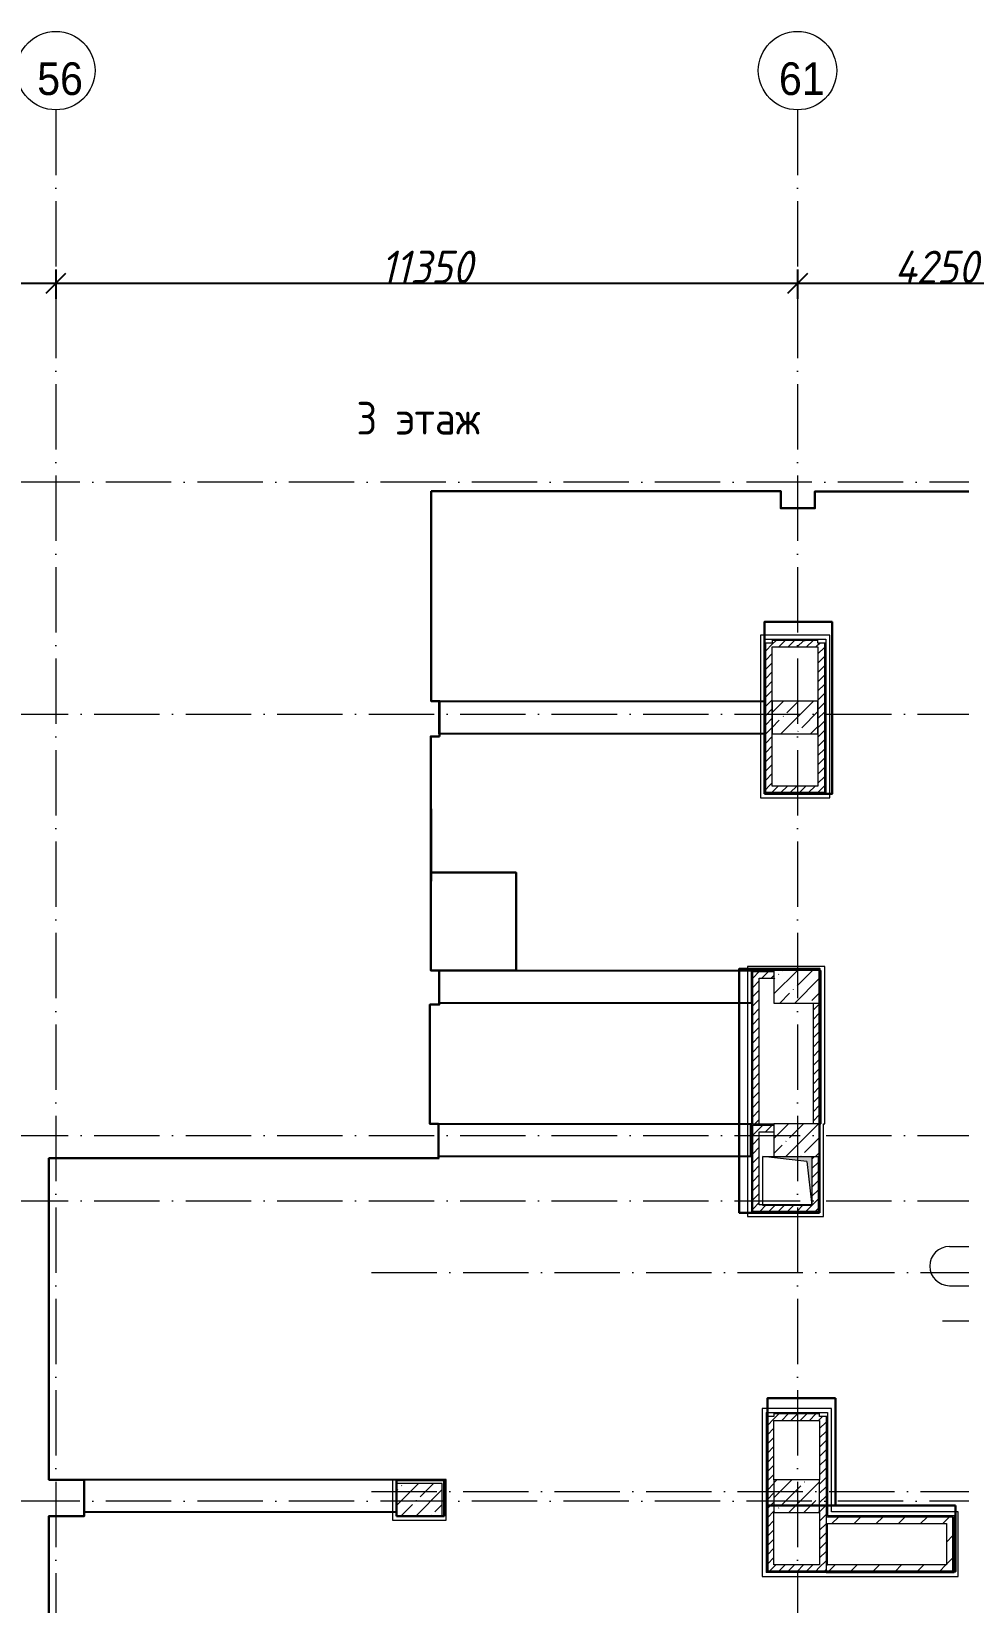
# Model space of a CAD drawing. Header units: millimetres. Extents: x -537608 to 253996, y -217170 to 186033.
# Drawn here: x 20718 to 34905, y -94615 to -70564 of the extents above; entities that cross this region are included whole.
import ezdxf

# ---------------------------------------------------------------- set-up
doc = ezdxf.new("R2010")
doc.units = ezdxf.units.MM
doc.linetypes.add('50_200_ШТРИХ_1Т_ш5_п1_п1_', pattern=[1400, 1000, -200, 0, -200])
for name, color, linetype, lineweight in [('A-ANNO-DIMS', 7, 'Continuous', 9), ('A-WALL', 7, 'Continuous', 5), ('A-WALL-FNSH-1', 7, 'Continuous', 5), ('I-WALL', 7, 'Continuous', 5), ('S-COLS', 7, 'Continuous', 9), ('S-COLS-1', 7, 'Continuous', 5), ('Основные линии', 7, 'Continuous', 30)]:
    doc.layers.add(name, color=color, linetype=linetype, lineweight=lineweight)
for name, color, linetype, lineweight, true_color in [('A-AREA-IDEN-1', 7, 'Continuous', 9, 0xaaaaaa), ('I-WALL-15', 7, 'Continuous', 5, 0x787878), ('M-EQPM-1', 7, 'Continuous', 9, 0xaaaaaa), ('M-EQPM-2', 7, 'Continuous', 9, 0xe2e2e2), ('Оси-1', 7, 'Continuous', 20, 0xaaaaaa), ('Оси-2', 7, 'Continuous', 9, 0xaaaaaa), ('Оси-3', 7, '50_200_ШТРИХ_1Т_ш5_п1_п1_', 9, 0xaaaaaa)]:
    doc.layers.add(name, color=color, linetype=linetype, lineweight=lineweight, true_color=true_color)
doc.styles.add('Arial', font='arial.ttf', dxfattribs={"width": 0.9, "height": 500})
doc.styles.add('ISOCPEUR_I_1', font='isocpeui.ttf', dxfattribs={"width": 0.9, "height": 500})
doc.styles.add('СПДС', font='isocpeur.ttf', dxfattribs={"width": 0.9})
doc.dimstyles.new('ISO-2_5_0_9К_БОЛЬШОЙ', dxfattribs={"dimscale": 304.8, "dimtxt": 497.990588, "dimasz": 0.984252, "dimexe": 0.787402, "dimexo": 0, "dimgap": 0, "dimtad": 1, "dimdec": 0, "dimzin": 0, "dimdsep": 46, "dimtxsty": 'ISOCPEUR_I_1', "dimblk1": 'OBLIQUE', "dimblk2": 'OBLIQUE', "dimsah": 1, "dimcen": 0.09, "dimdle": 0.787402, "dimazin": 0, "dimtfac": 1, "dimtdec": 4, "dimtix": 1, "dimtmove": 0, "dimatfit": 3, "dimfxl": 1, "dimtvp": 1, "dimtolj": 1, "dimtzin": 0, "dimarcsym": 2})
pattern_1 = [(0, (-56770.59, -163117.77), (406.4, 101.6), [6.706, -298.094, 6.706, -298.094, -1625.6]), (0, (-56770.59, -163117.77), (406.4, 101.6), [-609.6, 6.706, -602.894, 6.706, -298.094, -711.2]), (0, (-56770.59, -163117.77), (406.4, 101.6), [-1524, 6.706, -196.494, 6.706, -501.294]), (120, (-56618.19, -163066.97), (-291.18818, 301.15272), [6.706, -298.094, 6.706, -298.094, -1625.6]), (120, (-56618.19, -163066.97), (-291.18818, 301.15272), [-609.6, 6.706, -602.894, 6.706, -298.094, -711.2]), (120, (-56618.19, -163066.97), (-291.18818, 301.15272), [-1524, 6.706, -196.494, 6.706, -501.294]), (240, (-56567.39, -162863.77), (-115.21182, -402.75272), [6.706, -298.094, 6.706, -298.094, -1625.6]), (240, (-56567.39, -162863.77), (-115.21182, -402.75272), [-609.6, 6.706, -602.894, 6.706, -298.094, -711.2]), (240, (-56567.39, -162863.77), (-115.21182, -402.75272), [-1524, 6.706, -196.494, 6.706, -501.294])]
pattern_2 = [(45, (-56770.59, -163117.77), (-70.71068, 70.71068), [])]
pattern_3 = [(0, (-56796.42, -162996.77), (406.4, 101.6), [6.706, -298.094, 6.706, -298.094, -1625.6]), (0, (-56796.42, -162996.77), (406.4, 101.6), [-609.6, 6.706, -602.894, 6.706, -298.094, -711.2]), (0, (-56796.42, -162996.77), (406.4, 101.6), [-1524, 6.706, -196.494, 6.706, -501.294]), (120, (-56644.02, -162945.97), (-291.18818, 301.15272), [6.706, -298.094, 6.706, -298.094, -1625.6]), (120, (-56644.02, -162945.97), (-291.18818, 301.15272), [-609.6, 6.706, -602.894, 6.706, -298.094, -711.2]), (120, (-56644.02, -162945.97), (-291.18818, 301.15272), [-1524, 6.706, -196.494, 6.706, -501.294]), (240, (-56593.22, -162742.77), (-115.21182, -402.75272), [6.706, -298.094, 6.706, -298.094, -1625.6]), (240, (-56593.22, -162742.77), (-115.21182, -402.75272), [-609.6, 6.706, -602.894, 6.706, -298.094, -711.2]), (240, (-56593.22, -162742.77), (-115.21182, -402.75272), [-1524, 6.706, -196.494, 6.706, -501.294])]
pattern_4 = [(45, (-56796.42, -162996.77), (-70.71068, 70.71068), [])]
pattern_5 = [(45, (-56770.59, -163117.77), (-169.70563, 169.70563), [])]

# ---------------------------------------------------------------- blocks, each defined once
blk = doc.blocks.new('BSC_Колонна _Прямоугольная - 500х700-V301-АИ_План этажа_Стены_3')
at = {"layer": 'S-COLS-1'}
h = blk.add_hatch(dxfattribs=at)
h.set_pattern_fill('FP_207', color=256, style=0, pattern_type=2)
h.set_pattern_definition([(315, (-70130.7, 83450), (228.0985, 228.0985), []), (315, (-70130.7, 83221.9), (228.0985, 228.0985), [403.225, -80.645, 6.706, -73.939])])
h.paths.add_polyline_path([(-250, 234), (-250, -350), (250, -350), (250, 350), (-250, 350)])
for p, q in [((250, 350), (-250, 350)), ((-250, 350), (-250, -350)), ((250, -350), (250, 350)), ((-250, -350), (250, -350))]:
    blk.add_line(p, q, dxfattribs=at)
blk = doc.blocks.new('BSC_Колонна _Прямоугольная - 500х700-V302-АИ_План этажа_Стены_3')
at = {"layer": 'S-COLS-1'}
h = blk.add_hatch(dxfattribs=at)
h.set_pattern_fill('FP_208', color=256, style=0, pattern_type=2)
h.set_pattern_definition([(315, (-70130.7, 89200), (228.0985, 228.0985), []), (315, (-70130.7, 88971.9), (228.0985, 228.0985), [403.225, -80.645, 6.706, -73.939])])
h.paths.add_polyline_path([(-250, 350), (-250, -350), (250, -350), (250, 350), (-103, 350)])
for p, q in [((250, 350), (-250, 350)), ((-250, 350), (-250, -350)), ((250, -350), (250, 350)), ((-250, -350), (250, -350))]:
    blk.add_line(p, q, dxfattribs=at)
blk = doc.blocks.new('BSC_Колонна _Прямоугольная - 500х700-V304-АИ_План этажа_Стены_3')
at = {"layer": 'S-COLS-1'}
h = blk.add_hatch(dxfattribs=at)
h.set_pattern_fill('FP_210', color=256, style=0, pattern_type=2)
h.set_pattern_definition([(315, (-75580.7, 89200), (228.0985, 228.0985), []), (315, (-75580.7, 88971.9), (228.0985, 228.0985), [403.225, -80.645, 6.706, -73.939])])
h.paths.add_polyline_path([(-250, 350), (-250, -350), (250, -350), (250, 350), (110, 350)])
for p, q in [((250, 350), (-250, 350)), ((250, -350), (250, 350)), ((-250, -230), (-250, -350)), ((-250, -350), (250, -350))]:
    blk.add_line(p, q, dxfattribs=at)
blk = doc.blocks.new('BSC_Колонна _Прямоугольная - 500х700-V305-АИ_План этажа_Стены_3')
at = {"layer": 'S-COLS-1'}
h = blk.add_hatch(dxfattribs=at)
h.set_pattern_fill('FP_211', color=256, style=0, pattern_type=2)
h.set_pattern_definition([(315, (-77930.7, 89200), (228.0985, 228.0985), []), (315, (-77930.7, 88971.9), (228.0985, 228.0985), [403.225, -80.645, 6.706, -73.939])])
h.paths.add_polyline_path([(-250, 350), (-250, -350), (250, -350), (250, 350)])
for p, q in [((250, 350), (-250, 350)), ((-250, 350), (-250, -350)), ((250, -350), (250, 350)), ((-250, -350), (250, -350))]:
    blk.add_line(p, q, dxfattribs=at)
blk = doc.blocks.new('Канал вертикальный прямоугольный - Шахта - значок проема-24087406-АИ_План этажа_Стены_3')
at = {"layer": 'M-EQPM-2'}
blk.add_hatch(color=256, dxfattribs=at).paths.add_polyline_path([(375, 375), (-375, 375), (-375, -375), (-300, 300)])
at = {"layer": 'M-EQPM-1'}
for p, q in [((-375, -375), (-375, 375)), ((-375, 375), (375, 375)), ((-300, 300), (-375, -375)), ((-300, 300), (375, 375)), ((375, 375), (375, -375)), ((375, -375), (-375, -375))]:
    blk.add_line(p, q, dxfattribs=at)
blk = doc.blocks.new('AAR_СКБ_Марка_помещения_1_5 ммп - Номер _ Площадь-27962135-АИ_План этажа_Стены_3')
at = {"layer": 'A-AREA-IDEN-1'}
for p, q in [((-2.99, 3), (3.01, 3)), ((-2.99, 0), (3.01, 0)), ((-3.53, -2.69), (3.53, -2.69))]:
    blk.add_line(p, q, dxfattribs=at)
for centre, start, end in [((-2.99, 1.5), 90, 270), ((3.01, 1.5), 270, 90)]:
    blk.add_arc(centre, 1.5, start, end, dxfattribs=at)
blk = doc.blocks.new('Ось сетки - Круг_Ø6_00__ISO-2_5_0_9K_-17386508-АИ_План этажа_Стены_3')
at = {"layer": 'Оси-1'}
blk.add_circle((0, 0), 3, dxfattribs=at)
blk = doc.blocks.new('_Oblique')
at = {"color": 0, "linetype": 'ByBlock', "lineweight": -2}
blk.add_line((-0.5, -0.5), (0.5, 0.5), dxfattribs=at)
blk = doc.blocks.new('*D41')
at = {"layer": 'A-ANNO-DIMS', "color": 0, "lineweight": -2, "transparency": 16777216}
for p, q in [((18191, 123762), (18191, 123310)), ((21091, 123762), (21091, 123310)), ((17951, 123550), (21331, 123550))]:
    blk.add_line(p, q, dxfattribs=at)
at = {"layer": 'Defpoints', "color": 0, "transparency": 16777216}
for p in [(18191, 123762), (21091, 123762), (21091, 123550)]:
    blk.add_point(p, dxfattribs=at)
at = {"layer": 'A-ANNO-DIMS', "color": 0, "lineweight": -2, "transparency": 16777216, "xscale": 300, "yscale": 300, "zscale": 300, "rotation": 180}
blk.add_blockref('_Oblique', (18191, 123550), dxfattribs=at)
at = {"layer": 'A-ANNO-DIMS', "color": 0, "lineweight": -2, "transparency": 16777216, "xscale": 300, "yscale": 300, "zscale": 300}
blk.add_blockref('_Oblique', (21091, 123550), dxfattribs=at)
at = {"layer": 'A-ANNO-DIMS', "color": 0, "transparency": 16777216, "insert": (19641, 123800), "char_height": 500, "width": 1516.96, "attachment_point": 5, "style": 'ISOCPEUR_I_1'}
blk.add_mtext('\\A1;2900', dxfattribs=at)
blk = doc.blocks.new('*D42')
at = {"layer": 'A-ANNO-DIMS', "color": 0, "lineweight": -2, "transparency": 16777216}
for p, q in [((21091, 123762), (21091, 123310)), ((32441, 123762), (32441, 123310)), ((20851, 123550), (32681, 123550))]:
    blk.add_line(p, q, dxfattribs=at)
at = {"layer": 'Defpoints', "color": 0, "transparency": 16777216}
for p in [(21091, 123762), (32441, 123762), (32441, 123550)]:
    blk.add_point(p, dxfattribs=at)
at = {"layer": 'A-ANNO-DIMS', "color": 0, "lineweight": -2, "transparency": 16777216, "xscale": 300, "yscale": 300, "zscale": 300, "rotation": 180}
blk.add_blockref('_Oblique', (21091, 123550), dxfattribs=at)
at = {"layer": 'A-ANNO-DIMS', "color": 0, "lineweight": -2, "transparency": 16777216, "xscale": 300, "yscale": 300, "zscale": 300}
blk.add_blockref('_Oblique', (32441, 123550), dxfattribs=at)
at = {"layer": 'A-ANNO-DIMS', "color": 0, "transparency": 16777216, "insert": (26766, 123800), "char_height": 500, "width": 1666.35, "attachment_point": 5, "style": 'ISOCPEUR_I_1'}
blk.add_mtext('\\A1;11350', dxfattribs=at)
blk = doc.blocks.new('*D43')
at = {"layer": 'A-ANNO-DIMS', "color": 0, "lineweight": -2, "transparency": 16777216}
for p, q in [((32441, 123762), (32441, 123310)), ((36691, 123762), (36691, 123310)), ((32201, 123550), (36931, 123550))]:
    blk.add_line(p, q, dxfattribs=at)
at = {"layer": 'Defpoints', "color": 0, "transparency": 16777216}
for p in [(32441, 123762), (36691, 123762), (36691, 123550)]:
    blk.add_point(p, dxfattribs=at)
at = {"layer": 'A-ANNO-DIMS', "color": 0, "lineweight": -2, "transparency": 16777216, "xscale": 300, "yscale": 300, "zscale": 300, "rotation": 180}
blk.add_blockref('_Oblique', (32441, 123550), dxfattribs=at)
at = {"layer": 'A-ANNO-DIMS', "color": 0, "lineweight": -2, "transparency": 16777216, "xscale": 300, "yscale": 300, "zscale": 300}
blk.add_blockref('_Oblique', (36691, 123550), dxfattribs=at)
at = {"layer": 'A-ANNO-DIMS', "color": 0, "transparency": 16777216, "insert": (34566, 123800), "char_height": 500, "width": 1562.92, "attachment_point": 5, "style": 'ISOCPEUR_I_1'}
blk.add_mtext('\\A1;4250', dxfattribs=at)
blk = doc.blocks.new('osi')
at = {"layer": 'Оси-3'}
for p, q in [((21090.8, 126205.7), (21090.8, 83013.9)), ((32440.8, 126205.7), (32440.8, 83013.9)), ((48058.7, 120505.8), (6276.8, 120505.8)), ((6276.8, 116955.5), (48058.7, 116955.5)), ((6276.8, 110505.8), (48058.7, 110505.8)), ((6276.8, 109505.8), (48058.7, 109505.8)), ((25922, 108405.8), (48058.7, 108405.8)), ((48058.7, 104905.8), (6276.8, 104905.8)), ((25922, 105055.8), (48058.7, 105055.8))]:
    blk.add_line(p, q, dxfattribs=at)
at = {"layer": 'Оси-1', "xscale": 199.9999999999999, "yscale": 199.9999999999999, "zscale": 199.9999999999999, "rotation": 180}
for p in [(21090.8, 126805.7), (32440.8, 126805.7)]:
    blk.add_blockref('Ось сетки - Круг_Ø6_00__ISO-2_5_0_9K_-17386508-АИ_План этажа_Стены_3', p, dxfattribs=at)
at = {"layer": 'Оси-2', "char_height": 500, "width": 702, "attachment_point": 5, "line_spacing_factor": 0.936439, "style": 'Arial'}
for s, insert in [('\\pxqc,t4.572,9.144,13.716,18.288,22.86,27.432,32.004,36.576,41.148,45.72,50.292,54.864,59.436,64.008,68.58,73.152,77.724,82.296,86.868,91.44,96.012,100.584,105.156,109.728,114.3,118.872,123.444,128.016,132.588,137.16,141.732,146.304;{56}', (21155.9, 126678.6)), ('\\pxqc,t4.572,9.144,13.716,18.288,22.86,27.432,32.004,36.576,41.148,45.72,50.292,54.864,59.436,64.008,68.58,73.152,77.724,82.296,86.868,91.44,96.012,100.584,105.156,109.728,114.3,118.872,123.444,128.016,132.588,137.16,141.732,146.304;{61}', (32505.9, 126678.6))]:
    blk.add_mtext(s, dxfattribs=dict(at, insert=insert))
at = {"layer": 'A-ANNO-DIMS'}
for base, p1, p2, override, picture, middle in [((21090.8, 123550.1), (18190.8, 123762.2), (21090.8, 123762.2), {"dimpost": '<>', "dimfxl": 2900}, '*D41', (19640.8, 123800.1)), ((32440.8, 123550.1), (21090.8, 123762.2), (32440.8, 123762.2), {"dimpost": '<>', "dimfxl": 11350}, '*D42', (26765.8, 123800.1)), ((36690.8, 123550.1), (32440.8, 123762.2), (36690.8, 123762.2), {"dimpost": '<>', "dimfxl": 4250}, '*D43', (34565.8, 123800.1))]:
    dim = blk.add_linear_dim(base=base, p1=p1, p2=p2, dimstyle='ISO-2_5_0_9К_БОЛЬШОЙ', override=override, dxfattribs=at)
    dim.commit()
    dim.dimension.update_dxf_attribs({"geometry": picture, "text_midpoint": middle})

msp = doc.modelspace()

# ---------------------------------------------------------------- hatches: boundary and pattern name
at = {"layer": 'I-WALL'}
h = msp.add_hatch(dxfattribs=at)
h.set_pattern_fill('FP_5', color=256, style=0, pattern_type=2)
h.set_pattern_definition(pattern_4)
h.paths.add_polyline_path([(31953.5809, -82116.0712), (32053.5809, -82116.0712), (32053.5809, -79926.0712), (31953.5809, -79926.0712), (31953.5809, -81642.7705)])
h = msp.add_hatch(dxfattribs=at)
h.set_pattern_fill('FP_5', color=256, style=0, pattern_type=2)
h.set_pattern_definition(pattern_4)
h.paths.add_polyline_path([(32053.5809, -79986.0712), (32753.5809, -79986.0712), (32753.5809, -79886.0712), (32053.5809, -79886.0712), (32053.5809, -79926.0712)])
h = msp.add_hatch(dxfattribs=at)
h.set_pattern_fill('FP_5', color=256, style=0, pattern_type=2)
h.set_pattern_definition(pattern_4)
h.paths.add_polyline_path([(32753.5809, -82216.0712), (32853.5809, -82216.0712), (32853.5809, -79926.0712), (32753.5809, -79926.0712), (32753.5809, -82116.0712)])
h = msp.add_hatch(dxfattribs=at)
h.set_pattern_fill('FP_5', color=256, style=0, pattern_type=2)
h.set_pattern_definition(pattern_4)
h.paths.add_polyline_path([(32753.5809, -82216.0712), (32753.5809, -82116.0712), (31953.5809, -82116.0712), (31953.5809, -82216.0712)])
h = msp.add_hatch(dxfattribs=at)
h.set_pattern_fill('FP_5', color=256, style=0, pattern_type=2)
h.set_pattern_definition(pattern_2)
h.paths.add_polyline_path([(31755.5809, -87287.0712), (31855.5809, -87287.0712), (31855.5809, -84957.0712), (31755.5809, -84957.0712), (31755.5809, -86011.1443)])
h = msp.add_hatch(dxfattribs=at)
h.set_pattern_fill('FP_5', color=256, style=0, pattern_type=2)
h.set_pattern_definition(pattern_2)
h.paths.add_polyline_path([(32079.4135, -85057.0712), (32079.4135, -84957.0712), (31855.5809, -84957.0712), (31855.5809, -85057.0712)])
h = msp.add_hatch(dxfattribs=at)
h.set_pattern_fill('FP_5', color=256, style=0, pattern_type=2)
h.set_pattern_definition(pattern_2)
h.paths.add_polyline_path([(32779.4135, -87287.0712), (32779.4135, -85437.0712), (32679.4135, -85437.0712), (32679.4135, -87287.0712)])
h = msp.add_hatch(dxfattribs=at)
h.set_pattern_fill('FP_5', color=256, style=0, pattern_type=2)
h.set_pattern_definition(pattern_2)
h.paths.add_polyline_path([(32079.4135, -87407.0712), (32079.4135, -87307.0712), (31755.5809, -87307.0712), (31755.5809, -87407.0712), (31855.5809, -87407.0712)])
h = msp.add_hatch(dxfattribs=at)
h.set_pattern_fill('FP_5', color=256, style=0, pattern_type=2)
h.set_pattern_definition(pattern_2)
h.paths.add_polyline_path([(31755.5809, -88626.7237), (31855.5809, -88626.7237), (31855.5809, -87407.0712), (31755.5809, -87407.0712), (31755.5809, -87426.9356)])
h = msp.add_hatch(dxfattribs=at)
h.set_pattern_fill('FP_5', color=256, style=0, pattern_type=2)
h.set_pattern_definition(pattern_2)
h.paths.add_polyline_path([(32759.4135, -88526.7237), (32759.4135, -87787.0712), (32659.4135, -87787.0712), (32659.4135, -88526.7237)])
h = msp.add_hatch(dxfattribs=at)
h.set_pattern_fill('FP_5', color=256, style=0, pattern_type=2)
h.set_pattern_definition(pattern_2)
h.paths.add_polyline_path([(32584.4135, -88626.7237), (32759.4135, -88626.7237), (32759.4135, -88526.7237), (32659.4135, -88526.7237), (32658.2638, -88526.7237), (31855.5809, -88526.7237), (31855.5809, -88626.7237)])
h = msp.add_hatch(dxfattribs=at)
h.set_pattern_fill('FP_5', color=256, style=0, pattern_type=2)
h.set_pattern_definition(pattern_2)
h.paths.add_polyline_path([(31979.4135, -94037.0712), (32079.4135, -94037.0712), (32079.4135, -91766.7237), (31979.4135, -91766.7237), (31979.4135, -93090.1007)])
h = msp.add_hatch(dxfattribs=at)
h.set_pattern_fill('FP_5', color=256, style=0, pattern_type=2)
h.set_pattern_definition(pattern_2)
h.paths.add_polyline_path([(32779.4135, -91826.7237), (32779.4135, -91726.7237), (32079.4135, -91726.7237), (32079.4135, -91826.7237)])
h = msp.add_hatch(dxfattribs=at)
h.set_pattern_fill('FP_5', color=256, style=0, pattern_type=2)
h.set_pattern_definition(pattern_2)
h.paths.add_polyline_path([(32879.4135, -94137.0712), (32879.4135, -91766.7237), (32779.4135, -91766.7237), (32779.4135, -94137.0712)])
h = msp.add_hatch(dxfattribs=at)
h.set_pattern_fill('FP_4', color=256, style=0, pattern_type=2)
h.set_pattern_definition(pattern_5)
h.paths.add_polyline_path([(34719.4135, -93406.7237), (34719.4135, -93306.7237), (32879.4135, -93306.7237), (32879.4135, -93406.7237), (33123.7644, -93406.7237)])
h = msp.add_hatch(dxfattribs=at)
h.set_pattern_fill('FP_4', color=256, style=0, pattern_type=2)
h.set_pattern_definition(pattern_5)
h.paths.add_polyline_path([(34819.4135, -94037.0712), (34819.4135, -93306.7237), (34719.4135, -93306.7237), (34719.4135, -94037.0712), (34793.4202, -94037.0712)])
h = msp.add_hatch(dxfattribs=at)
h.set_pattern_fill('FP_5', color=256, style=0, pattern_type=2)
h.set_pattern_definition(pattern_2)
h.paths.add_polyline_path([(32779.4135, -94137.0712), (32779.4135, -94037.0712), (31979.4135, -94037.0712), (31979.4135, -94137.0712), (32288.9365, -94137.0712)])
h = msp.add_hatch(dxfattribs=at)
h.set_pattern_fill('FP_4', color=256, style=0, pattern_type=2)
h.set_pattern_definition(pattern_5)
h.paths.add_polyline_path([(34819.4135, -94137.0712), (34819.4135, -94037.0712), (32879.4135, -94037.0712), (32879.4135, -94137.0712), (34793.4202, -94137.0712)])
at = {"layer": 'I-WALL-15'}
h = msp.add_hatch(dxfattribs=at)
h.set_pattern_fill('FP_3', color=256, style=0, pattern_type=2)
h.set_pattern_definition(pattern_3)
h.paths.add_polyline_path([(31953.5809, -82216.0712), (31953.5809, -79926.0712), (31933.5809, -79926.0712), (31933.5809, -82216.0712)])
h = msp.add_hatch(dxfattribs=at)
h.set_pattern_fill('FP_3', color=256, style=0, pattern_type=2)
h.set_pattern_definition(pattern_3)
h.paths.add_polyline_path([(32753.5809, -79886.0712), (32753.5809, -79866.0712), (32053.5809, -79866.0712), (32053.5809, -79886.0712)])
h = msp.add_hatch(dxfattribs=at)
h.set_pattern_fill('FP_3', color=256, style=0, pattern_type=2)
h.set_pattern_definition(pattern_3)
h.paths.add_polyline_path([(32873.5809, -82236.0712), (32873.5809, -79926.0712), (32853.5809, -79926.0712), (32853.5809, -82236.0712)])
h = msp.add_hatch(dxfattribs=at)
h.set_pattern_fill('FP_3', color=256, style=0, pattern_type=2)
h.set_pattern_definition(pattern_3)
h.paths.add_polyline_path([(31933.5809, -82236.0712), (32853.5809, -82236.0712), (32853.5809, -82216.0712), (31933.5809, -82216.0712)])
h = msp.add_hatch(dxfattribs=at)
h.set_pattern_fill('FP_3', color=256, style=0, pattern_type=2)
h.set_pattern_definition(pattern_1)
h.paths.add_polyline_path([(31755.5809, -87287.0712), (31755.5809, -84937.0712), (31735.5809, -84937.0712), (31735.5809, -87287.0712)])
h = msp.add_hatch(dxfattribs=at)
h.set_pattern_fill('FP_3', color=256, style=0, pattern_type=2)
h.set_pattern_definition(pattern_1)
h.paths.add_polyline_path([(31755.5809, -84957.0712), (32079.4135, -84957.0712), (32079.4135, -84937.0712), (31755.5809, -84937.0712)])
h = msp.add_hatch(dxfattribs=at)
h.set_pattern_fill('FP_3', color=256, style=0, pattern_type=2)
h.set_pattern_definition(pattern_1)
h.paths.add_polyline_path([(32799.4135, -87287.0712), (32799.4135, -84997.0712), (32779.4135, -84997.0712), (32779.4135, -87287.0712)])
h = msp.add_hatch(dxfattribs=at)
h.set_pattern_fill('FP_3', color=256, style=0, pattern_type=2)
h.set_pattern_definition(pattern_1)
h.paths.add_polyline_path([(32079.4135, -87307.0712), (32079.4135, -87287.0712), (31735.5809, -87287.0712), (31735.5809, -87307.0712), (31755.5809, -87307.0712)])
h = msp.add_hatch(dxfattribs=at)
h.set_pattern_fill('FP_3', color=256, style=0, pattern_type=2)
h.set_pattern_definition(pattern_1)
h.paths.add_polyline_path([(31755.5809, -88646.7237), (31755.5809, -87307.0712), (31735.5809, -87307.0712), (31735.5809, -88646.7237)])
h = msp.add_hatch(dxfattribs=at)
h.set_pattern_fill('FP_3', color=256, style=0, pattern_type=2)
h.set_pattern_definition(pattern_1)
h.paths.add_polyline_path([(32759.4135, -88626.7237), (32779.4135, -88626.7237), (32779.4135, -87787.0712), (32759.4135, -87787.0712), (32759.4135, -88526.7237)])
h = msp.add_hatch(dxfattribs=at)
h.set_pattern_fill('FP_3', color=256, style=0, pattern_type=2)
h.set_pattern_definition(pattern_1)
h.paths.add_polyline_path([(31755.5809, -88646.7237), (32779.4135, -88646.7237), (32779.4135, -88626.7237), (31755.5809, -88626.7237)])
h = msp.add_hatch(dxfattribs=at)
h.set_pattern_fill('FP_3', color=256, style=0, pattern_type=2)
h.set_pattern_definition(pattern_1)
h.paths.add_polyline_path([(31979.4135, -94137.0712), (31979.4135, -91766.7237), (31959.4135, -91766.7237), (31959.4135, -94137.0712)])
h = msp.add_hatch(dxfattribs=at)
h.set_pattern_fill('FP_3', color=256, style=0, pattern_type=2)
h.set_pattern_definition(pattern_1)
h.paths.add_polyline_path([(32779.4135, -91726.7237), (32779.4135, -91706.7237), (32079.4135, -91706.7237), (32079.4135, -91726.7237)])
h = msp.add_hatch(dxfattribs=at)
h.set_pattern_fill('FP_3', color=256, style=0, pattern_type=2)
h.set_pattern_definition(pattern_1)
h.paths.add_polyline_path([(32879.4135, -94157.0712), (32899.4135, -94157.0712), (32899.4135, -94137.0712), (32879.4135, -94137.0712)])
h.paths.add_polyline_path([(32899.4135, -94037.0712), (32899.4135, -93406.7237), (32879.4135, -93406.7237), (32879.4135, -94037.0712)])
h.paths.add_polyline_path([(32899.4135, -93306.7237), (32899.4135, -91766.7237), (32879.4135, -91766.7237), (32879.4135, -93306.7237)])
h = msp.add_hatch(dxfattribs=at)
h.set_pattern_fill('FP_3', color=256, style=0, pattern_type=2)
h.set_pattern_definition(pattern_1)
h.paths.add_polyline_path([(34819.4135, -93306.7237), (34819.4135, -93286.7237), (32899.4135, -93286.7237), (32899.4135, -93306.7237), (34793.4202, -93306.7237)])
h = msp.add_hatch(dxfattribs=at)
h.set_pattern_fill('FP_3', color=256, style=0, pattern_type=2)
h.set_pattern_definition(pattern_1)
h.paths.add_polyline_path([(34819.4135, -94137.0712), (34839.4135, -94137.0712), (34839.4135, -93286.7237), (34819.4135, -93286.7237), (34819.4135, -94037.0712)])
h = msp.add_hatch(dxfattribs=at)
h.set_pattern_fill('FP_3', color=256, style=0, pattern_type=2)
h.set_pattern_definition(pattern_1)
h.paths.add_polyline_path([(32779.4135, -94157.0712), (32879.4135, -94157.0712), (32879.4135, -94137.0712), (31959.4135, -94137.0712), (31959.4135, -94157.0712), (32288.9365, -94157.0712)])
h = msp.add_hatch(dxfattribs=at)
h.set_pattern_fill('FP_3', color=256, style=0, pattern_type=2)
h.set_pattern_definition(pattern_1)
h.paths.add_polyline_path([(34839.4135, -94157.0712), (34839.4135, -94137.0712), (32899.4135, -94137.0712), (32899.4135, -94157.0712), (34793.4202, -94157.0712)])
at = {"layer": 'S-COLS-1'}
h = msp.add_hatch(dxfattribs=at)
h.set_pattern_fill('FP_1', color=256, style=0, pattern_type=2)
h.set_pattern_definition([(45, (-56796.42, -162996.77), (-228.0985, 228.0985), []), (45, (-56568.32, -162996.77), (-228.0985, 228.0985), [403.225, -80.645, 6.706, -73.939])])
h.paths.add_polyline_path([(32753.5809, -81316.0712), (32753.5809, -80816.0712), (32053.5809, -80816.0712), (32053.5809, -81316.0712)])

# ---------------------------------------------------------------- linework, layer by layer
at = {"lineweight": 30}
for points in [[(36637.8196, -81873.0712), (36637.8196, -79423.0712), (36657.8196, -79423.0712), (36837.8196, -79423.0712), (36837.8196, -77836.0712), (36637.8196, -77836.0712), (36407.8196, -77836.0712), (36407.8196, -77606.0712), (32707.8196, -77606.0712), (32707.8196, -77862.0712), (32183.8196, -77862.0712), (32183.8196, -77599.0712), (26833.8196, -77599.0712)], [(26833.8196, -77599.0712), (26833.8196, -80816.0712), (26963.8196, -80816.0712), (26963.8196, -81356.0712)], [(26963.8196, -81356.0712), (26828.8196, -81356.0712), (26828.8196, -84937.0712), (26829.8196, -84937.0712)], [(26828.8196, -81356.0712), (26836.1045, -83569.0592), (26833.8632, -83439.0785), (28133.8632, -83439.0785), (28133.8632, -84937.0712), (26958.8196, -84937.0712)], [(26828.8196, -84937.0712), (26958.8196, -84937.0712), (26958.8196, -85462.0712), (26945.8196, -85462.0712), (26815.8196, -85462.0712), (26815.8196, -87288.0712), (26945.8196, -87288.0712), (26945.8196, -87813.0712), (26815.8196, -87813.0712)], [(26958.8196, -87813.0712), (20984.8196, -87813.0712), (20984.8196, -92734.0712), (21526.8196, -92734.0712), (21526.8196, -93291.0712), (20984.8196, -93291.0712), (20984.8196, -95923.0712)], [(33022.5939, -91487.0712), (31979.4135, -91487.0712), (31979.4135, -94137.0712), (34859.4135, -94137.0712), (34859.4135, -93129.0712)], [(33022.5939, -93129.0712), (33022.5939, -91487.0712)], [(33022.5939, -93129.0712), (34859.4135, -93129.0712)]]:
    msp.add_lwpolyline(points, dxfattribs=at)
for points in [[(31933.5809, -82236.0712), (32969.5809, -82236.0712), (32969.5809, -79604.0712), (31933.5809, -79604.0712)], [(32779.4135, -88646.7237), (31549.4135, -88646.7237), (31549.4135, -84912.7237), (32779.4135, -84912.7237)], [(26303.5809, -93291.4574), (27031.5809, -93291.4574), (27031.5809, -92739.4574), (26303.5809, -92739.4574)], [(31979.4135, -93129.0712), (33022.5939, -93129.0712), (33022.5939, -93129.0712), (31979.4135, -93129.0712)]]:
    msp.add_lwpolyline(points, close=True, dxfattribs=at)
for points in [[(26958.8196, -80816.0712), (31933.5809, -80816.0712), (31933.5809, -81316.0712), (26958.8196, -81316.0712)], [(26958.8196, -84937.0712), (31735.5809, -84937.0712), (31735.5809, -85437.0712), (26958.8196, -85437.0712)], [(26945.8196, -87288.0712), (31722.5809, -87288.0712), (31722.5809, -87788.0712), (26945.8196, -87788.0712)], [(21526.8196, -92731.4574), (26303.5809, -92731.4574), (26303.5809, -93231.4574), (21526.8196, -93231.4574)]]:
    msp.add_lwpolyline(points, close=True)
at = {"layer": 'A-WALL'}
for p, q in [((31873.5809, -79806.0712), (31873.5809, -82296.0712)), ((32933.5809, -79806.0712), (31873.5809, -79806.0712)), ((32933.5809, -82296.0712), (32933.5809, -79806.0712)), ((31933.5809, -82236.0712), (31933.5809, -79866.0712)), ((31933.5809, -79866.0712), (32873.5809, -79866.0712)), ((31953.5809, -82216.0712), (31953.5809, -79926.0712)), ((32753.5809, -79886.0712), (32053.5809, -79886.0712)), ((32853.5809, -79926.0712), (32853.5809, -82216.0712)), ((32873.5809, -79866.0712), (32873.5809, -82236.0712)), ((32853.5809, -82216.0712), (31953.5809, -82216.0712)), ((31873.5809, -82296.0712), (32933.5809, -82296.0712)), ((31675.5809, -84877.0712), (31675.5809, -88706.7237)), ((32859.4135, -84877.0712), (31675.5809, -84877.0712)), ((32859.4135, -87287.0712), (32859.4135, -84877.0712)), ((31755.5809, -84957.0712), (32079.4135, -84957.0712)), ((31755.5809, -87287.0712), (31755.5809, -84957.0712)), ((32779.4135, -84937.0712), (32799.4135, -84937.0712)), ((32799.4135, -84937.0712), (32799.4135, -87287.0712)), ((32779.4135, -85437.0712), (32779.4135, -87287.0712)), ((32839.4135, -88706.7237), (32839.4135, -87287.0712)), ((32839.4135, -87287.0712), (32859.4135, -87287.0712)), ((31755.5809, -87307.0712), (32079.4135, -87307.0712)), ((31755.5809, -88626.7237), (31755.5809, -87307.0712)), ((32759.4135, -88626.7237), (32759.4135, -87787.0712)), ((32779.4135, -87787.0712), (32779.4135, -88646.7237)), ((31675.5809, -88706.7237), (32839.4135, -88706.7237)), ((32779.4135, -88646.7237), (31735.5809, -88646.7237)), ((32759.4135, -88626.7237), (31755.5809, -88626.7237)), ((31899.4135, -91646.7237), (31899.4135, -94217.0712)), ((32959.4135, -91646.7237), (31899.4135, -91646.7237)), ((31959.4135, -91706.7237), (31959.4135, -94137.0712)), ((31959.4135, -91706.7237), (32899.4135, -91706.7237)), ((31979.4135, -94137.0712), (31979.4135, -91766.7237)), ((32779.4135, -91726.7237), (32079.4135, -91726.7237)), ((32879.4135, -91766.7237), (32879.4135, -94137.0712)), ((32899.4135, -91706.7237), (32899.4135, -93286.7237)), ((32959.4135, -93226.7237), (32959.4135, -91646.7237)), ((26243.5809, -92731.4574), (26243.5809, -93351.4574)), ((27063.5809, -92731.4574), (26243.5809, -92731.4574)), ((27063.5809, -93351.4574), (27063.5809, -92731.4574)), ((34819.4135, -93306.7237), (32879.4135, -93306.7237)), ((34899.4135, -93226.7237), (32959.4135, -93226.7237)), ((34819.4135, -94137.0712), (34819.4135, -93306.7237)), ((34899.4135, -94217.0712), (34899.4135, -93226.7237)), ((26243.5809, -93351.4574), (27063.5809, -93351.4574)), ((32879.4135, -93406.7237), (32899.4135, -93406.7237)), ((32879.4135, -94037.0712), (32899.4135, -94037.0712)), ((31899.4135, -94217.0712), (34899.4135, -94217.0712)), ((32879.4135, -94157.0712), (31959.4135, -94157.0712)), ((31979.4135, -94137.0712), (34819.4135, -94137.0712))]:
    msp.add_line(p, q, dxfattribs=at)
at = {"layer": 'A-WALL-FNSH-1'}
for p, q in [((32053.5809, -79926.0712), (31933.5809, -79926.0712)), ((32053.5809, -79866.0712), (32053.5809, -79926.0712)), ((32053.5809, -82116.0712), (32053.5809, -79986.0712)), ((32053.5809, -79986.0712), (32753.5809, -79986.0712)), ((32753.5809, -79926.0712), (32753.5809, -79866.0712)), ((32873.5809, -79926.0712), (32753.5809, -79926.0712)), ((32753.5809, -79986.0712), (32753.5809, -82116.0712)), ((31933.5809, -82236.0712), (32873.5809, -82236.0712)), ((32753.5809, -82116.0712), (32053.5809, -82116.0712)), ((32079.4135, -84937.0712), (31735.5809, -84937.0712)), ((31735.5809, -84937.0712), (31735.5809, -88646.7237)), ((31855.5809, -85057.0712), (32079.4135, -85057.0712)), ((31855.5809, -87287.0712), (31855.5809, -85057.0712)), ((32799.4135, -84997.0712), (32779.4135, -84997.0712)), ((32679.4135, -85437.0712), (32679.4135, -87287.0712)), ((31735.5809, -87287.0712), (32079.4135, -87287.0712)), ((32779.4135, -87287.0712), (32799.4135, -87287.0712)), ((31855.5809, -87407.0712), (32079.4135, -87407.0712)), ((31855.5809, -88526.7237), (31855.5809, -87407.0712)), ((32658.2638, -88526.7237), (31855.5809, -88526.7237)), ((32079.4135, -91766.7237), (31959.4135, -91766.7237)), ((32079.4135, -91706.7237), (32079.4135, -91766.7237)), ((32079.4135, -92737.0712), (32079.4135, -91826.7237)), ((32079.4135, -91826.7237), (32779.4135, -91826.7237)), ((32779.4135, -91766.7237), (32779.4135, -91706.7237)), ((32899.4135, -91766.7237), (32779.4135, -91766.7237)), ((32779.4135, -91826.7237), (32779.4135, -92737.0712)), ((32079.4135, -94037.0712), (32079.4135, -93237.0712)), ((32779.4135, -93237.0712), (32779.4135, -94037.0712)), ((34839.4135, -93286.7237), (32899.4135, -93286.7237)), ((34839.4135, -94157.0712), (34839.4135, -93286.7237)), ((32899.4135, -94037.0712), (32899.4135, -93406.7237)), ((32899.4135, -93406.7237), (34719.4135, -93406.7237)), ((34719.4135, -93406.7237), (34719.4135, -94037.0712)), ((32779.4135, -94037.0712), (32079.4135, -94037.0712)), ((34719.4135, -94037.0712), (32899.4135, -94037.0712)), ((31959.4135, -94137.0712), (31959.4135, -94157.0712)), ((32879.4135, -94157.0712), (34839.4135, -94157.0712))]:
    msp.add_line(p, q, dxfattribs=at)
at = {"layer": 'S-COLS-1'}
for p, q in [((32753.5809, -80816.0712), (32053.5809, -80816.0712)), ((32053.5809, -80816.0712), (32053.5809, -81316.0712)), ((32753.5809, -81316.0712), (32753.5809, -80816.0712)), ((32053.5809, -81316.0712), (32753.5809, -81316.0712))]:
    msp.add_line(p, q, dxfattribs=at)

# ---------------------------------------------------------------- block references
msp.add_blockref('osi', (0, -197969.4457))
at = {"layer": 'A-AREA-IDEN-1', "xscale": 199.9999999999999, "yscale": 199.9999999999999, "zscale": 199.9999999999999}
msp.add_blockref('AAR_СКБ_Марка_помещения_1_5 ммп - Номер _ Площадь-27962135-АИ_План этажа_Стены_3', (35362.5198, -89763.9472), dxfattribs=at)
at = {"layer": 'M-EQPM-1', "rotation": 269.9999999999989}
msp.add_blockref('Канал вертикальный прямоугольный - Шахта - значок проема-24087406-АИ_План этажа_Стены_3', (32284.4135, -88162.0712), dxfattribs=at)
at = {"layer": 'S-COLS', "rotation": 89.9999999999999}
for name, p in [('BSC_Колонна _Прямоугольная - 500х700-V305-АИ_План этажа_Стены_3', (32429.4135, -85187.0712)), ('BSC_Колонна _Прямоугольная - 500х700-V304-АИ_План этажа_Стены_3', (32429.4135, -87537.0712)), ('BSC_Колонна _Прямоугольная - 500х700-V301-АИ_План этажа_Стены_3', (26653.5809, -93041.4574)), ('BSC_Колонна _Прямоугольная - 500х700-V302-АИ_План этажа_Стены_3', (32429.4135, -92987.0712))]:
    msp.add_blockref(name, p, dxfattribs=at)

# ---------------------------------------------------------------- texts
at = {"layer": 'Основные линии', "insert": (25690.7966, -76234.8069), "char_height": 500, "attachment_point": 1, "style": 'СПДС'}
msp.add_mtext_dynamic_manual_height_columns('3 этаж ', width=2291.007889, gutter_width=1622.4231, heights=[0], dxfattribs=at)

doc.saveas('drawing.dxf')
